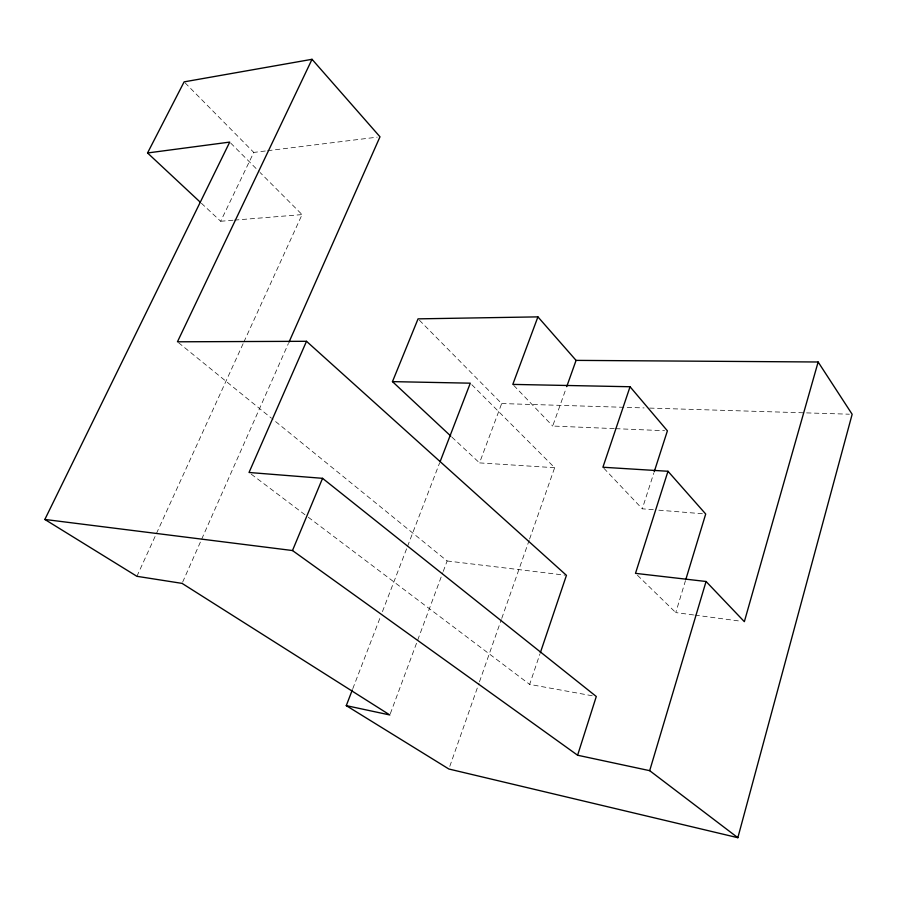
<?xml version="1.0" encoding="UTF-8"?>
<svg xmlns="http://www.w3.org/2000/svg" width="897" height="897" viewBox="0 0 897 897"><rect width="100%" height="100%" fill="white"/><g stroke="black" fill="none" stroke-linecap="round" stroke-linejoin="round"><path stroke-width="0.67" stroke-dasharray="4.49 3.36" d="M693.594 614.95L675.766 612.584L685.476 580.617M653.308 509.72L642.274 508.812L653.778 473.123M592.222 695.758L529.656 684.4L539.848 654.171M449.789 766.363L479.02 683.11M479.48 681.787L501.288 619.67M501.759 618.358L529.129 540.386M529.589 539.063L554.649 467.707L470.297 383.176M614.254 428.609L552.698 426.041L566.254 387.953M390.33 713.676L442.759 572.712M443.241 571.411L447.132 560.973L272.576 419.112M554.649 467.707L479.525 462.897L501.67 403.56L418.058 318.861M352.801 688.672L380.418 616.867M382.425 611.642L407.036 547.675M407.53 546.363L439.665 462.807M182.652 582.108L288.397 343.473M136.905 576.311L243.322 343.226M243.906 341.959L302.065 214.596L260.029 172.471M201.388 203.238L220.684 221.256L253.773 152.423L266.252 150.887M267.642 150.707L377.222 137.151M220.684 221.256L233.097 220.236M234.476 220.124L302.065 214.596M501.67 403.56L644.091 407.922M649.675 408.09L849.358 414.201M615.645 428.665L664.61 430.717M658.824 510.169L705.704 514.015M447.132 560.973L565.054 575.168M694.973 615.129L741.606 621.307M251.261 474.177L307.166 516.392M308.288 517.233L529.656 684.4M178.537 342.676L271.488 418.226M451.875 437.086L479.525 462.897M637.453 575.269L675.766 612.584M230.697 143.083L259.054 171.484M185.096 82.849L253.773 152.423M513.757 385.396L552.698 426.041M603.86 468.245L642.274 508.812"/><path stroke-width="1.35" d="M352.308 689.972L346.276 705.636L448.859 769.009L737.85 837.697L852.15 414.279L818.142 361.996L576.076 360.381L537.92 316.876L418.058 318.861L392.471 381.629L450.843 436.133M818.142 361.996L744.353 621.666L706.062 581.491L635.491 573.362L667.985 471.273L602.907 467.236L630.053 386.742L512.804 384.398L537.92 316.876M737.85 837.697L649.686 770.669L706.062 581.491M685.88 579.283L705.704 514.015L667.985 471.273M649.686 770.669L577.601 755.229L596.292 696.498L322.55 478.325L249.03 472.484L306.505 341.297L566.444 575.336L540.297 652.859M654.205 471.811L667.402 430.829L630.053 386.742M566.725 386.641L576.076 360.381M440.169 461.507L470.297 383.176L392.471 381.629M288.969 342.194L379.992 136.804L312.033 59.303L184.12 81.862L147.545 152.972L229.722 142.096L44.85 519.453L292.489 550.534L322.55 478.325M312.033 59.303L177.449 341.802L306.505 341.297M346.276 705.636L389.847 714.976L182.08 583.386L136.905 576.311L44.85 519.453M292.489 550.534L577.601 755.229M147.545 152.972L200.367 202.285"/></g></svg>
